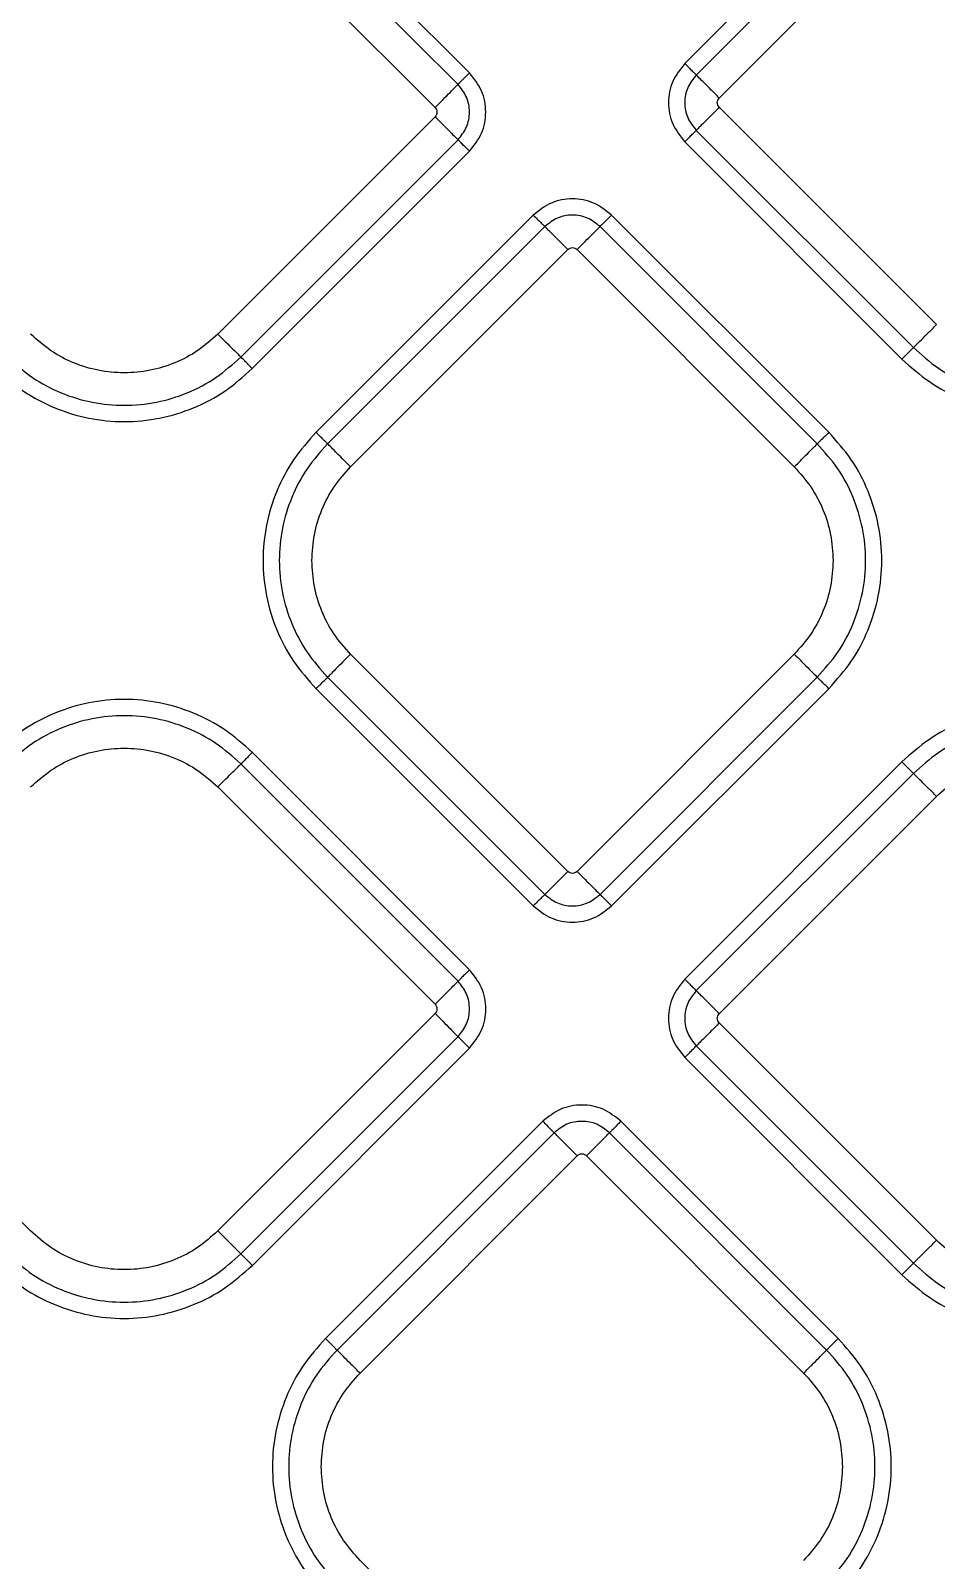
# Model space of a CAD drawing. Extents: x 400 to 501, y 484 to 634.
# Drawn here: x 461.158 to 463.906, y 548.439 to 553.078 of the extents above; entities that cross this region are included whole.
import ezdxf

# ---------------------------------------------------------------- set-up
doc = ezdxf.new("R2010")
doc.units = 0
doc.header["$MEASUREMENT"] = 0
doc.layers.add('DIM', color=3, linetype='Continuous')
doc.layers.add('GEOMETRY', color=3, linetype='Continuous', lineweight=25)

# ---------------------------------------------------------------- blocks, each defined once
blk = doc.blocks.new('2026 GRANDEE')
at = {"layer": 'GEOMETRY', "ltscale": 16}
for p, q in [((12.0646, -43.8908), (11.4057, -43.2319)), ((13.3765, -43.2034), (12.7176, -43.8623)), ((12.0297, -43.9256), (11.3709, -43.2668)), ((13.4113, -43.2383), (12.7525, -43.8971)), ((12.8222, -43.9669), (13.481, -43.308)), ((11.3011, -43.3365), (11.96, -43.9954)), ((13.481, -44.654), (12.8222, -43.9951)), ((11.96, -44.0236), (11.3011, -44.6825)), ((12.7525, -44.0649), (13.4113, -44.7237)), ((11.3709, -44.7522), (12.0297, -44.0934)), ((12.7176, -44.0997), (13.3765, -44.7586)), ((11.4057, -44.7871), (12.0646, -44.1282)), ((12.2581, -44.3218), (11.5993, -44.9806)), ((13.1544, -44.9806), (12.4956, -44.3218)), ((12.293, -44.3566), (11.6341, -45.0155)), ((13.1195, -45.0155), (12.4607, -44.3566)), ((11.7039, -45.0852), (12.3627, -44.4264)), ((12.391, -44.4264), (13.0498, -45.0852)), ((12.3627, -46.3122), (11.7039, -45.6533)), ((13.0498, -45.6533), (12.391, -46.3122)), ((11.6341, -45.7231), (12.293, -46.3819)), ((12.4607, -46.3819), (13.1195, -45.7231)), ((11.5993, -45.7579), (12.2581, -46.4167)), ((12.4956, -46.4168), (13.1544, -45.7579)), ((12.0646, -46.6103), (11.4058, -45.9514)), ((12.0297, -46.6451), (11.3709, -45.9863)), ((13.3764, -45.9799), (12.7176, -46.6388)), ((13.4113, -46.0148), (12.7525, -46.6736)), ((11.3012, -46.056), (11.96, -46.7149)), ((12.8222, -46.7434), (13.481, -46.0845)), ((10.733, -47.402), (10.0742, -46.7431)), ((11.96, -46.7431), (11.3012, -47.402)), ((13.481, -47.4305), (12.8222, -46.7716)), ((11.3709, -47.4717), (12.0297, -46.8129)), ((11.4058, -47.5066), (12.0646, -46.8477)), ((12.7525, -46.8414), (13.4113, -47.5002)), ((12.7176, -46.8762), (13.3764, -47.5351)), ((12.2866, -47.0698), (11.6278, -47.7286)), ((13.1829, -47.7286), (12.5241, -47.0698)), ((12.3215, -47.1046), (11.6627, -47.7634)), ((13.148, -47.7634), (12.4892, -47.1046)), ((11.7324, -47.8332), (12.3912, -47.1743)), ((12.4195, -47.1743), (13.0783, -47.8332)), ((12.3912, -49.0601), (11.7324, -48.4013))]:
    blk.add_line(p, q, dxfattribs=at)
for points, knots in [([(12.7176, -43.8623), (12.7039, -43.8796), (12.6764, -43.9143), (12.6644, -43.981), (12.6764, -44.0477), (12.7039, -44.0824), (12.7176, -44.0997)], [0, 0, 0, 0, 0.250039, 0.499994, 0.749965, 1, 1, 1, 1]), ([(12.0297, -44.0934), (12.0394, -44.0811), (12.0588, -44.0566), (12.0673, -44.0095), (12.0588, -43.9624), (12.0394, -43.9379), (12.0297, -43.9256)], [0, 0, 0, 0, 0.249985, 0.499995, 0.750018, 1, 1, 1, 1]), ([(12.0646, -44.1282), (12.0783, -44.1109), (12.1058, -44.0762), (12.1177, -44.0095), (12.1058, -43.9428), (12.0783, -43.9081), (12.0646, -43.8908)], [0, 0, 0, 0, 0.250039, 0.499994, 0.749965, 1, 1, 1, 1]), ([(12.7525, -43.8971), (12.7428, -43.9094), (12.7233, -43.9339), (12.7149, -43.981), (12.7233, -44.0281), (12.7428, -44.0526), (12.7525, -44.0649)], [0, 0, 0, 0, 0.249985, 0.499995, 0.750018, 1, 1, 1, 1]), ([(12.8222, -43.9951), (12.8206, -43.9931), (12.8173, -43.9889), (12.8159, -43.981), (12.8173, -43.9731), (12.8206, -43.9689), (12.8222, -43.9669)], [0, 0, 0, 0, 0.250227, 0.500001, 0.749773, 1, 1, 1, 1]), ([(11.96, -43.9954), (11.9616, -43.9974), (11.9649, -44.0016), (11.9663, -44.0095), (11.9649, -44.0174), (11.9616, -44.0216), (11.96, -44.0236)], [0, 0, 0, 0, 0.250227, 0.500001, 0.749773, 1, 1, 1, 1]), ([(12.4956, -44.3218), (12.4782, -44.308), (12.4435, -44.2805), (12.3768, -44.2686), (12.3102, -44.2805), (12.2755, -44.308), (12.2581, -44.3218)], [0, 0, 0, 0, 0.2500385, 0.4999937, 0.7499651, 1, 1, 1, 1]), ([(12.4607, -44.3566), (12.4484, -44.3469), (12.4239, -44.3275), (12.3768, -44.3191), (12.3297, -44.3275), (12.3052, -44.3469), (12.293, -44.3566)], [0, 0, 0, 0, 0.249985, 0.499995, 0.750018, 1, 1, 1, 1]), ([(12.3627, -44.4264), (12.3648, -44.4247), (12.3689, -44.4215), (12.3768, -44.42), (12.3848, -44.4215), (12.3889, -44.4247), (12.391, -44.4264)], [0, 0, 0, 0, 0.2502271, 0.500001, 0.7497726, 1, 1, 1, 1]), ([(12.391, -46.3122), (12.3889, -46.3138), (12.3848, -46.3171), (12.3768, -46.3185), (12.3689, -46.3171), (12.3648, -46.3138), (12.3627, -46.3122)], [0, 0, 0, 0, 0.250227, 0.500001, 0.749773, 1, 1, 1, 1]), ([(12.293, -46.3819), (12.3052, -46.3916), (12.3297, -46.411), (12.3768, -46.4195), (12.4239, -46.411), (12.4484, -46.3916), (12.4607, -46.3819)], [0, 0, 0, 0, 0.249985, 0.499995, 0.750018, 1, 1, 1, 1]), ([(12.2581, -46.4167), (12.2755, -46.4305), (12.3102, -46.458), (12.3768, -46.4699), (12.4435, -46.458), (12.4782, -46.4305), (12.4956, -46.4168)], [0, 0, 0, 0, 0.250039, 0.499994, 0.749965, 1, 1, 1, 1]), ([(12.0646, -46.8477), (12.0783, -46.8304), (12.1058, -46.7957), (12.1178, -46.729), (12.1058, -46.6623), (12.0783, -46.6276), (12.0646, -46.6103)], [0, 0, 0, 0, 0.250039, 0.499994, 0.749965, 1, 1, 1, 1]), ([(12.0297, -46.8129), (12.0394, -46.8006), (12.0589, -46.7761), (12.0673, -46.729), (12.0589, -46.6819), (12.0394, -46.6574), (12.0297, -46.6451)], [0, 0, 0, 0, 0.249985, 0.499995, 0.750018, 1, 1, 1, 1]), ([(12.7176, -46.6388), (12.7038, -46.6561), (12.6763, -46.6908), (12.6644, -46.7575), (12.6763, -46.8242), (12.7038, -46.8589), (12.7176, -46.8762)], [0, 0, 0, 0, 0.250039, 0.499994, 0.749965, 1, 1, 1, 1]), ([(12.7525, -46.6736), (12.7427, -46.6859), (12.7233, -46.7104), (12.7149, -46.7575), (12.7233, -46.8046), (12.7427, -46.8291), (12.7525, -46.8414)], [0, 0, 0, 0, 0.249985, 0.499995, 0.750018, 1, 1, 1, 1]), ([(11.96, -46.7149), (11.9616, -46.7169), (11.9649, -46.7211), (11.9664, -46.729), (11.9649, -46.7369), (11.9616, -46.7411), (11.96, -46.7431)], [0, 0, 0, 0, 0.250227, 0.500001, 0.749773, 1, 1, 1, 1]), ([(12.8222, -46.7716), (12.8205, -46.7696), (12.8173, -46.7654), (12.8158, -46.7575), (12.8173, -46.7496), (12.8205, -46.7454), (12.8222, -46.7434)], [0, 0, 0, 0, 0.250227, 0.500001, 0.749773, 1, 1, 1, 1]), ([(12.5241, -47.0698), (12.5067, -47.056), (12.472, -47.0285), (12.4054, -47.0166), (12.3387, -47.0285), (12.304, -47.056), (12.2866, -47.0698)], [0, 0, 0, 0, 0.250039, 0.499994, 0.749965, 1, 1, 1, 1]), ([(12.4892, -47.1046), (12.477, -47.0949), (12.4524, -47.0755), (12.4053, -47.0671), (12.3583, -47.0755), (12.3337, -47.0949), (12.3215, -47.1046)], [0, 0, 0, 0, 0.249985, 0.499995, 0.750018, 1, 1, 1, 1]), ([(12.3912, -47.1743), (12.3933, -47.1727), (12.3974, -47.1694), (12.4053, -47.168), (12.4133, -47.1694), (12.4174, -47.1727), (12.4195, -47.1743)], [0, 0, 0, 0, 0.250227, 0.500001, 0.749773, 1, 1, 1, 1])]:
    blk.add_open_spline(points, degree=3, knots=knots, dxfattribs=at)
for points in [[(12.7176, -43.8623), (12.7218, -43.8664), (12.73, -43.8747), (12.7409, -43.8855), (12.7492, -43.8938), (12.7514, -43.896), (12.7525, -43.8971)], [(11.96, -43.9954), (11.9683, -43.9871), (11.9848, -43.9705), (12.0065, -43.9489), (12.0231, -43.9323), (12.0275, -43.9279), (12.0297, -43.9256)], [(12.0646, -43.8908), (12.0604, -43.8949), (12.0521, -43.9032), (12.0413, -43.914), (12.033, -43.9223), (12.0308, -43.9245), (12.0297, -43.9256)], [(12.8222, -43.9669), (12.8139, -43.9586), (12.7974, -43.942), (12.7757, -43.9204), (12.7591, -43.9038), (12.7547, -43.8993), (12.7525, -43.8971)], [(12.8222, -43.9951), (12.8139, -44.0034), (12.7974, -44.02), (12.7757, -44.0416), (12.7591, -44.0582), (12.7547, -44.0626), (12.7525, -44.0649)], [(11.96, -44.0236), (11.9683, -44.0319), (11.9848, -44.0485), (12.0065, -44.0701), (12.0231, -44.0867), (12.0275, -44.0912), (12.0297, -44.0934)], [(12.7176, -44.0997), (12.7218, -44.0956), (12.73, -44.0873), (12.7409, -44.0765), (12.7492, -44.0682), (12.7514, -44.066), (12.7525, -44.0649)], [(12.0646, -44.1282), (12.0604, -44.1241), (12.0521, -44.1158), (12.0413, -44.105), (12.033, -44.0967), (12.0308, -44.0945), (12.0297, -44.0934)], [(12.2581, -44.3218), (12.2623, -44.3259), (12.2705, -44.3342), (12.2814, -44.345), (12.2897, -44.3533), (12.2919, -44.3555), (12.293, -44.3566)], [(12.4956, -44.3218), (12.4914, -44.3259), (12.4831, -44.3342), (12.4723, -44.345), (12.464, -44.3533), (12.4618, -44.3555), (12.4607, -44.3566)], [(12.3627, -44.4264), (12.3544, -44.4181), (12.3379, -44.4015), (12.3162, -44.3799), (12.2996, -44.3633), (12.2952, -44.3589), (12.293, -44.3566)], [(12.391, -44.4264), (12.3993, -44.4181), (12.4158, -44.4015), (12.4375, -44.3799), (12.4541, -44.3633), (12.4585, -44.3589), (12.4607, -44.3566)], [(13.4113, -44.7237), (13.4135, -44.7215), (13.418, -44.7171), (13.4346, -44.7005), (13.4562, -44.6788), (13.4728, -44.6622), (13.481, -44.654)], [(11.3011, -44.6825), (11.2815, -44.7), (11.2422, -44.7351), (11.1717, -44.7718), (11.096, -44.795), (11.0171, -44.8027), (10.9382, -44.795), (10.8625, -44.7718), (10.792, -44.7351), (10.7527, -44.7), (10.733, -44.6825)], [(11.3011, -44.6825), (11.3094, -44.6908), (11.326, -44.7073), (11.3476, -44.729), (11.3642, -44.7456), (11.3687, -44.75), (11.3709, -44.7522)], [(10.6633, -44.7522), (10.6878, -44.774), (10.7367, -44.8177), (10.8245, -44.8635), (10.9188, -44.8923), (11.0171, -44.9019), (11.1154, -44.8923), (11.2096, -44.8635), (11.2974, -44.8177), (11.3464, -44.774), (11.3709, -44.7522)], [(11.4057, -44.7871), (11.4016, -44.7829), (11.3933, -44.7746), (11.3825, -44.7638), (11.3742, -44.7555), (11.372, -44.7533), (11.3709, -44.7522)], [(13.4113, -44.7237), (13.4102, -44.7248), (13.408, -44.727), (13.3997, -44.7353), (13.3889, -44.7461), (13.3806, -44.7544), (13.3765, -44.7586)], [(13.3765, -44.7586), (13.4033, -44.7825), (13.4571, -44.8305), (13.5536, -44.8808), (13.6571, -44.9125), (13.7651, -44.9231), (13.8731, -44.9125), (13.9766, -44.8808), (14.0731, -44.8305), (14.1269, -44.7825), (14.1538, -44.7586)], [(13.4113, -44.7237), (13.4358, -44.7455), (13.4847, -44.7892), (13.5726, -44.835), (13.6668, -44.8638), (13.7651, -44.8734), (13.8634, -44.8638), (13.9576, -44.835), (14.0455, -44.7892), (14.0944, -44.7455), (14.1189, -44.7237)], [(10.6284, -44.7871), (10.6553, -44.8111), (10.7091, -44.859), (10.8056, -44.9093), (10.9091, -44.941), (11.0171, -44.9516), (11.125, -44.941), (11.2286, -44.9093), (11.3251, -44.859), (11.3788, -44.8111), (11.4057, -44.7871)], [(11.5993, -44.9806), (11.5753, -45.0075), (11.5273, -45.0613), (11.477, -45.1578), (11.4453, -45.2613), (11.4348, -45.3693), (11.4453, -45.4772), (11.477, -45.5808), (11.5273, -45.6773), (11.5753, -45.731), (11.5993, -45.7579)], [(11.5993, -44.9806), (11.6034, -44.9848), (11.6117, -44.993), (11.6225, -45.0039), (11.6308, -45.0122), (11.633, -45.0144), (11.6341, -45.0155)], [(13.1544, -44.9806), (13.1503, -44.9848), (13.142, -44.993), (13.1312, -45.0039), (13.1229, -45.0122), (13.1206, -45.0144), (13.1195, -45.0155)], [(13.1544, -45.7579), (13.1784, -45.731), (13.2264, -45.6773), (13.2766, -45.5808), (13.3083, -45.4772), (13.3189, -45.3693), (13.3083, -45.2613), (13.2766, -45.1578), (13.2264, -45.0613), (13.1784, -45.0075), (13.1544, -44.9806)], [(11.6341, -45.0155), (11.6123, -45.04), (11.5686, -45.0889), (11.5229, -45.1767), (11.494, -45.271), (11.4844, -45.3693), (11.494, -45.4675), (11.5229, -45.5618), (11.5686, -45.6496), (11.6123, -45.6986), (11.6341, -45.7231)], [(11.7039, -45.0852), (11.6956, -45.0769), (11.679, -45.0604), (11.6574, -45.0387), (11.6408, -45.0221), (11.6364, -45.0177), (11.6341, -45.0155)], [(13.0498, -45.0852), (13.0581, -45.0769), (13.0746, -45.0604), (13.0963, -45.0387), (13.1129, -45.0221), (13.1173, -45.0177), (13.1195, -45.0155)], [(13.1195, -45.7231), (13.1414, -45.6986), (13.1851, -45.6496), (13.2308, -45.5618), (13.2597, -45.4675), (13.2693, -45.3693), (13.2597, -45.271), (13.2308, -45.1767), (13.1851, -45.0889), (13.1414, -45.04), (13.1195, -45.0155)], [(11.5862, -45.3693), (11.5877, -45.343), (11.5907, -45.2904), (11.6147, -45.2147), (11.6512, -45.1441), (11.6863, -45.1049), (11.7039, -45.0852)], [(13.0498, -45.0852), (13.0674, -45.1049), (13.1025, -45.1441), (13.139, -45.2147), (13.163, -45.2904), (13.166, -45.343), (13.1675, -45.3693)], [(11.7039, -45.6533), (11.6863, -45.6337), (11.6512, -45.5944), (11.6147, -45.5239), (11.5907, -45.4482), (11.5877, -45.3956), (11.5862, -45.3693)], [(13.1675, -45.3693), (13.166, -45.3956), (13.163, -45.4482), (13.139, -45.5239), (13.1025, -45.5944), (13.0674, -45.6337), (13.0498, -45.6533)], [(11.7039, -45.6533), (11.6956, -45.6616), (11.679, -45.6782), (11.6574, -45.6998), (11.6408, -45.7164), (11.6364, -45.7208), (11.6341, -45.7231)], [(13.0498, -45.6533), (13.0581, -45.6616), (13.0746, -45.6782), (13.0963, -45.6998), (13.1129, -45.7164), (13.1173, -45.7208), (13.1195, -45.7231)], [(11.5993, -45.7579), (11.6034, -45.7538), (11.6117, -45.7455), (11.6225, -45.7347), (11.6308, -45.7264), (11.633, -45.7242), (11.6341, -45.7231)], [(13.1544, -45.7579), (13.1503, -45.7538), (13.142, -45.7455), (13.1312, -45.7347), (13.1229, -45.7264), (13.1206, -45.7242), (13.1195, -45.7231)], [(11.4058, -45.9514), (11.3789, -45.9274), (11.3251, -45.8795), (11.2286, -45.8292), (11.1251, -45.7975), (11.0171, -45.7869), (10.9091, -45.7975), (10.8056, -45.8292), (10.7091, -45.8795), (10.6553, -45.9274), (10.6285, -45.9514)], [(14.1537, -45.9799), (14.1268, -45.956), (14.0731, -45.908), (13.9766, -45.8577), (13.873, -45.826), (13.7651, -45.8154), (13.6571, -45.826), (13.5536, -45.8577), (13.4571, -45.908), (13.4033, -45.956), (13.3764, -45.9799)], [(11.3709, -45.9863), (11.3464, -45.9645), (11.2975, -45.9208), (11.2096, -45.875), (11.1154, -45.8462), (11.0171, -45.8366), (10.9188, -45.8462), (10.8246, -45.875), (10.7367, -45.9208), (10.6878, -45.9645), (10.6633, -45.9863)], [(14.1189, -46.0148), (14.0944, -45.993), (14.0454, -45.9493), (13.9576, -45.9035), (13.8634, -45.8747), (13.7651, -45.8651), (13.6668, -45.8747), (13.5725, -45.9035), (13.4847, -45.9493), (13.4358, -45.993), (13.4113, -46.0148)], [(10.733, -46.056), (10.7527, -46.0385), (10.792, -46.0034), (10.8625, -45.9667), (10.9382, -45.9435), (11.0171, -45.9358), (11.096, -45.9435), (11.1717, -45.9667), (11.2422, -46.0034), (11.2815, -46.0385), (11.3012, -46.056)], [(11.4058, -45.9514), (11.4016, -45.9556), (11.3933, -45.9639), (11.3825, -45.9747), (11.3742, -45.983), (11.372, -45.9852), (11.3709, -45.9863)], [(13.481, -46.0845), (13.5007, -46.067), (13.54, -46.0319), (13.6105, -45.9952), (13.6862, -45.972), (13.7651, -45.9643), (13.844, -45.972), (13.9197, -45.9952), (13.9902, -46.0319), (14.0295, -46.067), (14.0491, -46.0845)], [(11.3012, -46.056), (11.3095, -46.0477), (11.326, -46.0312), (11.3477, -46.0095), (11.3643, -45.9929), (11.3687, -45.9885), (11.3709, -45.9863)], [(13.3764, -45.9799), (13.3806, -45.9841), (13.3888, -45.9924), (13.3997, -46.0032), (13.408, -46.0115), (13.4102, -46.0137), (13.4113, -46.0148)], [(13.481, -46.0845), (13.4727, -46.0763), (13.4562, -46.0597), (13.4345, -46.038), (13.4179, -46.0214), (13.4135, -46.017), (13.4113, -46.0148)], [(12.293, -46.3819), (12.2952, -46.3797), (12.2996, -46.3753), (12.3162, -46.3587), (12.3379, -46.337), (12.3544, -46.3204), (12.3627, -46.3122)], [(12.391, -46.3122), (12.3993, -46.3204), (12.4158, -46.337), (12.4375, -46.3587), (12.4541, -46.3753), (12.4585, -46.3797), (12.4607, -46.3819)], [(12.293, -46.3819), (12.2919, -46.383), (12.2897, -46.3852), (12.2814, -46.3935), (12.2705, -46.4043), (12.2623, -46.4126), (12.2581, -46.4167)], [(12.4956, -46.4167), (12.4914, -46.4126), (12.4831, -46.4043), (12.4723, -46.3935), (12.464, -46.3852), (12.4618, -46.383), (12.4607, -46.3819)], [(12.0646, -46.6103), (12.0605, -46.6144), (12.0522, -46.6227), (12.0413, -46.6335), (12.033, -46.6418), (12.0308, -46.644), (12.0297, -46.6451)], [(11.96, -46.7149), (11.9683, -46.7066), (11.9848, -46.69), (12.0065, -46.6684), (12.0231, -46.6518), (12.0275, -46.6473), (12.0297, -46.6451)], [(12.7176, -46.6388), (12.7217, -46.6429), (12.73, -46.6512), (12.7408, -46.662), (12.7491, -46.6703), (12.7513, -46.6725), (12.7525, -46.6736)], [(12.8222, -46.7434), (12.8139, -46.7351), (12.7973, -46.7185), (12.7757, -46.6969), (12.7591, -46.6803), (12.7547, -46.6759), (12.7525, -46.6736)], [(11.96, -46.7431), (11.9683, -46.7514), (11.9848, -46.768), (12.0065, -46.7896), (12.0231, -46.8062), (12.0275, -46.8106), (12.0297, -46.8129)], [(12.8222, -46.7716), (12.8139, -46.7799), (12.7973, -46.7965), (12.7757, -46.8181), (12.7591, -46.8347), (12.7547, -46.8392), (12.7525, -46.8414)], [(12.0646, -46.8477), (12.0605, -46.8436), (12.0522, -46.8353), (12.0413, -46.8245), (12.033, -46.8162), (12.0308, -46.814), (12.0297, -46.8129)], [(12.7176, -46.8762), (12.7217, -46.8721), (12.73, -46.8638), (12.7408, -46.853), (12.7491, -46.8447), (12.7513, -46.8425), (12.7525, -46.8414)], [(12.2866, -47.0698), (12.2908, -47.0739), (12.299, -47.0822), (12.3099, -47.093), (12.3182, -47.1013), (12.3204, -47.1035), (12.3215, -47.1046)], [(12.5241, -47.0698), (12.5199, -47.0739), (12.5117, -47.0822), (12.5008, -47.093), (12.4925, -47.1013), (12.4903, -47.1035), (12.4892, -47.1046)], [(12.3912, -47.1743), (12.3829, -47.1661), (12.3664, -47.1495), (12.3447, -47.1278), (12.3281, -47.1113), (12.3237, -47.1068), (12.3215, -47.1046)], [(12.4195, -47.1743), (12.4278, -47.1661), (12.4443, -47.1495), (12.466, -47.1278), (12.4826, -47.1113), (12.487, -47.1068), (12.4892, -47.1046)], [(11.3012, -47.402), (11.2815, -47.4195), (11.2422, -47.4546), (11.1717, -47.4913), (11.096, -47.5145), (11.0171, -47.5222), (10.9382, -47.5145), (10.8625, -47.4913), (10.792, -47.4546), (10.7527, -47.4195), (10.733, -47.402)], [(11.3012, -47.402), (11.3095, -47.4102), (11.326, -47.4268), (11.3477, -47.4485), (11.3643, -47.4651), (11.3687, -47.4695), (11.3709, -47.4717)], [(13.4113, -47.5002), (13.4135, -47.498), (13.4179, -47.4936), (13.4345, -47.477), (13.4562, -47.4553), (13.4727, -47.4388), (13.481, -47.4305)], [(14.0491, -47.4305), (14.0295, -47.448), (13.9902, -47.4831), (13.9197, -47.5198), (13.844, -47.543), (13.7651, -47.5507), (13.6862, -47.543), (13.6105, -47.5198), (13.54, -47.4831), (13.5007, -47.448), (13.481, -47.4305)], [(10.6633, -47.4717), (10.6878, -47.4935), (10.7367, -47.5372), (10.8246, -47.583), (10.9188, -47.6118), (11.0171, -47.6214), (11.1154, -47.6118), (11.2096, -47.583), (11.2975, -47.5372), (11.3464, -47.4935), (11.3709, -47.4717)], [(11.4058, -47.5066), (11.4016, -47.5024), (11.3933, -47.4941), (11.3825, -47.4833), (11.3742, -47.475), (11.372, -47.4728), (11.3709, -47.4717)], [(13.4113, -47.5002), (13.4102, -47.5013), (13.408, -47.5035), (13.3997, -47.5118), (13.3888, -47.5226), (13.3806, -47.5309), (13.3764, -47.5351)], [(13.4113, -47.5002), (13.4358, -47.522), (13.4847, -47.5657), (13.5725, -47.6115), (13.6668, -47.6403), (13.7651, -47.6499), (13.8634, -47.6403), (13.9576, -47.6115), (14.0454, -47.5657), (14.0944, -47.522), (14.1189, -47.5002)], [(10.6285, -47.5066), (10.6553, -47.5305), (10.7091, -47.5785), (10.8056, -47.6288), (10.9091, -47.6605), (11.0171, -47.6711), (11.1251, -47.6605), (11.2286, -47.6288), (11.3251, -47.5785), (11.3789, -47.5305), (11.4058, -47.5066)], [(13.3764, -47.5351), (13.4033, -47.5591), (13.4571, -47.607), (13.5536, -47.6573), (13.6571, -47.689), (13.7651, -47.6996), (13.873, -47.689), (13.9766, -47.6573), (14.0731, -47.607), (14.1268, -47.5591), (14.1537, -47.5351)], [(11.6278, -47.7286), (11.6038, -47.7555), (11.5558, -47.8092), (11.5056, -47.9057), (11.4738, -48.0093), (11.4633, -48.1172), (11.4738, -48.2252), (11.5056, -48.3287), (11.5558, -48.4252), (11.6038, -48.479), (11.6278, -48.5059)], [(11.6278, -47.7286), (11.6319, -47.7327), (11.6402, -47.741), (11.651, -47.7518), (11.6593, -47.7601), (11.6615, -47.7623), (11.6627, -47.7634)], [(13.1829, -47.7286), (13.1788, -47.7327), (13.1705, -47.741), (13.1597, -47.7518), (13.1514, -47.7601), (13.1492, -47.7623), (13.148, -47.7634)], [(13.1829, -48.5059), (13.2069, -48.479), (13.2549, -48.4252), (13.3051, -48.3287), (13.3369, -48.2252), (13.3474, -48.1172), (13.3369, -48.0093), (13.3051, -47.9057), (13.2549, -47.8092), (13.2069, -47.7555), (13.1829, -47.7286)], [(11.6627, -47.7634), (11.6408, -47.7879), (11.5971, -47.8369), (11.5514, -47.9247), (11.5225, -48.019), (11.5129, -48.1172), (11.5225, -48.2155), (11.5514, -48.3098), (11.5971, -48.3976), (11.6408, -48.4466), (11.6627, -48.471)], [(11.7324, -47.8332), (11.7241, -47.8249), (11.7075, -47.8083), (11.6859, -47.7867), (11.6693, -47.7701), (11.6649, -47.7657), (11.6627, -47.7634)], [(13.0783, -47.8332), (13.0866, -47.8249), (13.1032, -47.8083), (13.1248, -47.7867), (13.1414, -47.7701), (13.1458, -47.7657), (13.148, -47.7634)], [(13.148, -48.471), (13.1699, -48.4466), (13.2136, -48.3976), (13.2593, -48.3098), (13.2882, -48.2155), (13.2978, -48.1172), (13.2882, -48.019), (13.2593, -47.9247), (13.2136, -47.8369), (13.1699, -47.7879), (13.148, -47.7634)], [(11.6147, -48.1172), (11.6162, -48.0909), (11.6192, -48.0383), (11.6432, -47.9626), (11.6797, -47.8921), (11.7148, -47.8528), (11.7324, -47.8332)], [(13.0783, -47.8332), (13.0959, -47.8528), (13.131, -47.8921), (13.1675, -47.9626), (13.1915, -48.0383), (13.1945, -48.0909), (13.196, -48.1172)], [(11.7324, -48.4013), (11.7148, -48.3817), (11.6797, -48.3424), (11.6432, -48.2718), (11.6192, -48.1961), (11.6162, -48.1435), (11.6147, -48.1172)], [(13.196, -48.1172), (13.1945, -48.1435), (13.1915, -48.1961), (13.1675, -48.2718), (13.131, -48.3424), (13.0959, -48.3817), (13.0783, -48.4013)]]:
    blk.add_open_spline(points, degree=3, dxfattribs=at)

msp = doc.modelspace()

# ---------------------------------------------------------------- block references
at = {"layer": 'DIM'}
msp.add_blockref('2026 GRANDEE', (450.4248, 596.8403), dxfattribs=at)

doc.saveas('drawing.dxf')
